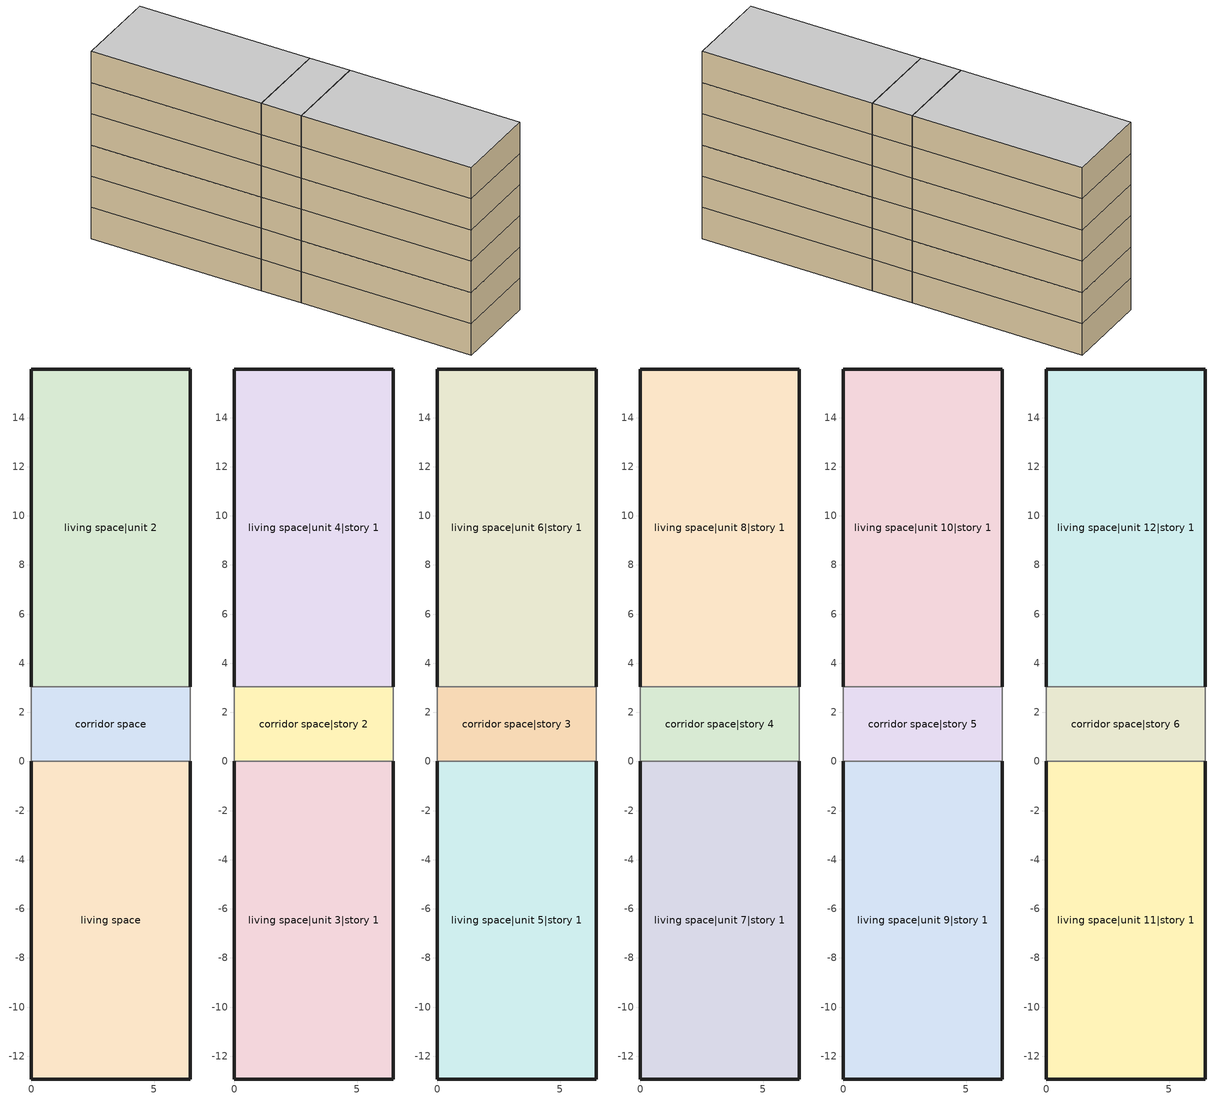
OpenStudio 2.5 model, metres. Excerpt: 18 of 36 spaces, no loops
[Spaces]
living space
 floor foundation: 0,-12.93 0,0 6.47,0 6.47,-12.93 z0
 wall outside: 0,0 0,-12.93 6.47,-12.93 6.47,0 z0:2.44
 wall adiabatic: 6.47,0 0,0 z0:2.44
living space|unit 2
 floor foundation: 0,3.05 0,15.98 6.47,15.98 6.47,3.05 z0
 wall outside: 6.47,3.05 6.47,15.98 0,15.98 0,3.05 z0:2.44
 wall adiabatic: 0,3.05 6.47,3.05 z0:2.44
corridor space
 floor adiabatic: 0,0 0,3.05 6.47,3.05 6.47,0 z0
 wall adiabatic: 0,3.05 0,0 6.47,0 6.47,3.05 0,3.05 z0:2.44
 ceiling adiabatic: 6.47,0 6.47,3.05 0,3.05 0,0 z2.44
living space|unit 3|story 1
 floor to living space: 0,-12.93 0,0 6.47,0 6.47,-12.93 z2.44
 wall outside: 0,0 0,-12.93 6.47,-12.93 6.47,0 z2.44:4.88
 wall adiabatic: 6.47,0 0,0 z2.44:4.88
living space|unit 4|story 1
 floor to living space|unit 2: 0,3.05 0,15.98 6.47,15.98 6.47,3.05 z2.44
 wall outside: 6.47,3.05 6.47,15.98 0,15.98 0,3.05 z2.44:4.88
 wall adiabatic: 0,3.05 6.47,3.05 z2.44:4.88
corridor space|story 2
 floor adiabatic: 0,0 0,3.05 6.47,3.05 6.47,0 z2.44
 wall adiabatic: 6.47,3.05 0,3.05 0,0 6.47,0 6.47,3.05 z2.44:4.88
 ceiling adiabatic: 6.47,0 6.47,3.05 0,3.05 0,0 z4.88
living space|unit 5|story 1
 floor to living space|unit 3|story 1: 0,-12.93 0,0 6.47,0 6.47,-12.93 z4.88
 wall outside: 0,0 0,-12.93 6.47,-12.93 6.47,0 z4.88:7.32
 wall adiabatic: 6.47,0 0,0 z4.88:7.32
living space|unit 6|story 1
 floor to living space|unit 4|story 1: 0,3.05 0,15.98 6.47,15.98 6.47,3.05 z4.88
 wall outside: 6.47,3.05 6.47,15.98 0,15.98 0,3.05 z4.88:7.32
 wall adiabatic: 0,3.05 6.47,3.05 z4.88:7.32
corridor space|story 3
 floor adiabatic: 0,0 0,3.05 6.47,3.05 6.47,0 z4.88
 wall adiabatic: 6.47,3.05 0,3.05 0,0 6.47,0 6.47,3.05 z4.88:7.32
 ceiling adiabatic: 6.47,0 6.47,3.05 0,3.05 0,0 z7.32
living space|unit 7|story 1
 floor to living space|unit 5|story 1: 0,-12.93 0,0 6.47,0 6.47,-12.93 z7.32
 wall outside: 0,0 0,-12.93 6.47,-12.93 6.47,0 z7.32:9.75
 wall adiabatic: 6.47,0 0,0 z7.32:9.75
living space|unit 8|story 1
 floor to living space|unit 6|story 1: 0,3.05 0,15.98 6.47,15.98 6.47,3.05 z7.32
 wall outside: 6.47,3.05 6.47,15.98 0,15.98 0,3.05 z7.32:9.75
 wall adiabatic: 0,3.05 6.47,3.05 z7.32:9.75
corridor space|story 4
 floor adiabatic: 0,0 0,3.05 6.47,3.05 6.47,0 z7.32
 wall adiabatic: 6.47,3.05 0,3.05 0,0 6.47,0 6.47,3.05 z7.32:9.75
 ceiling adiabatic: 6.47,0 6.47,3.05 0,3.05 0,0 z9.75
living space|unit 9|story 1
 floor to living space|unit 7|story 1: 0,-12.93 0,0 6.47,0 6.47,-12.93 z9.75
 wall outside: 0,0 0,-12.93 6.47,-12.93 6.47,0 z9.75:12.19
 wall adiabatic: 6.47,0 0,0 z9.75:12.19
living space|unit 10|story 1
 floor to living space|unit 8|story 1: 0,3.05 0,15.98 6.47,15.98 6.47,3.05 z9.75
 wall outside: 6.47,3.05 6.47,15.98 0,15.98 0,3.05 z9.75:12.19
 wall adiabatic: 0,3.05 6.47,3.05 z9.75:12.19
corridor space|story 5
 floor adiabatic: 0,0 0,3.05 6.47,3.05 6.47,0 z9.75
 wall adiabatic: 6.47,3.05 0,3.05 0,0 6.47,0 6.47,3.05 z9.75:12.19
 ceiling adiabatic: 6.47,0 6.47,3.05 0,3.05 0,0 z12.19
living space|unit 11|story 1
 floor to living space|unit 9|story 1: 0,-12.93 0,0 6.47,0 6.47,-12.93 z12.19
 wall outside: 0,0 0,-12.93 6.47,-12.93 6.47,0 z12.19:14.63
 wall adiabatic: 6.47,0 0,0 z12.19:14.63
 ceiling to living space|unit 13|story 1: 6.47,-12.93 6.47,0 0,0 0,-12.93 z14.63
living space|unit 12|story 1
 floor to living space|unit 10|story 1: 0,3.05 0,15.98 6.47,15.98 6.47,3.05 z12.19
 wall outside: 6.47,3.05 6.47,15.98 0,15.98 0,3.05 z12.19:14.63
 wall adiabatic: 0,3.05 6.47,3.05 z12.19:14.63
 ceiling to living space|unit 14|story 1: 6.47,3.05 6.47,15.98 0,15.98 0,3.05 z14.63
corridor space|story 6
 floor adiabatic: 0,0 0,3.05 6.47,3.05 6.47,0 z12.19
 wall adiabatic: 6.47,3.05 0,3.05 0,0 6.47,0 6.47,3.05 z12.19:14.63
 ceiling adiabatic: 6.47,0 6.47,3.05 0,3.05 0,0 z14.63
[Building]
Building 1: North Axis {deg}=0; Standards Number of Stories=12; Standards Number of Above Ground Stories=12; Standards Building Type=multifamily; Standards Number of Living Units=24
[Site]
Denver Intl Ap_CO_USA: Latitude {deg}=39.83; Longitude {deg}=-104.65; Time Zone {hr}=-7; Elevation {m}=1650
[ClimateZones]
Climate Zone Institution Name 2=Building America; Climate Zone Document Year 2=0; Climate Zone Value 2=Cold
[Site:WaterMainsTemperature]
Calculation Method=Correlation; Annual Average Outdoor Air Temperature {C}=10.8753; Maximum Difference In Monthly Average Outdoor Air Temperatures {deltaC}=23.1524
[Site:GroundTemperature:Deep]
10.8753, 10.8753, 10.8753, 10.8753, 10.8753, 10.8753, 10.8753, 10.8753, 10.8753, 10.8753, 10.8753, 10.8753
[ThermalZone] Use Ideal Air Loads=No
Name | Thermostat
living zone | living zone temperature setpoint
living zone|unit 2 | living zone|unit 2 temperature setpoint
living zone|unit 3 | living zone|unit 3 temperature setpoint
living zone|unit 4 | living zone|unit 4 temperature setpoint
living zone|unit 5 | living zone|unit 5 temperature setpoint
living zone|unit 6 | living zone|unit 6 temperature setpoint
living zone|unit 7 | living zone|unit 7 temperature setpoint
living zone|unit 8 | living zone|unit 8 temperature setpoint
living zone|unit 9 | living zone|unit 9 temperature setpoint
living zone|unit 10 | living zone|unit 10 temperature setpoint
living zone|unit 11 | living zone|unit 11 temperature setpoint
living zone|unit 12 | living zone|unit 12 temperature setpoint
corridor zone
[Sizing:Zone]
corridor zone: Zone Cooling Design Supply Air Temperature Input Method=SupplyAirTemperature; Zone Cooling Design Supply Air Temperature {C}=14; Zone Cooling Design Supply Air Temperature Difference {deltaC}=11.11; Zone Heating Design Supply Air Temperature Input Method=SupplyAirTemperature; Zone Heating Design Supply Air Temperature {C}=40; Zone Heating Design Supply Air Temperature Difference {deltaC}=11.11; Zone Cooling Design Supply Air Humidity Ratio {kg-H2O/kg-air}=0.0085; Zone Heating Design Supply Air Humidity Ratio {kg-H2O/kg-air}=0.008; Cooling Design Air Flow Method=DesignDay; Heating Design Air Flow Method=DesignDay; Account for Dedicated Outdoor Air System=No; Dedicated Outdoor Air System Control Strategy=NeutralSupplyAir; Dedicated Outdoor Air Low Setpoint Temperature for Design {C}=autosize; Dedicated Outdoor Air High Setpoint Temperature for Design {C}=autosize
[Space]
Name | Space Type | Thermal Zone | Building Unit
living space | Space Type 1 | living zone | unit 1
living space|unit 2 | Space Type 1 | living zone|unit 2 | unit 2
living space|unit 3|story 1 | Space Type 1 | living zone|unit 3 | unit 3
living space|unit 4|story 1 | Space Type 1 | living zone|unit 4 | unit 4
living space|unit 5|story 1 | Space Type 1 | living zone|unit 5 | unit 5
living space|unit 6|story 1 | Space Type 1 | living zone|unit 6 | unit 6
living space|unit 7|story 1 | Space Type 1 | living zone|unit 7 | unit 7
living space|unit 8|story 1 | Space Type 1 | living zone|unit 8 | unit 8
living space|unit 9|story 1 | Space Type 1 | living zone|unit 9 | unit 9
living space|unit 10|story 1 | Space Type 1 | living zone|unit 10 | unit 10
living space|unit 11|story 1 | Space Type 1 | living zone|unit 11 | unit 11
living space|unit 12|story 1 | Space Type 1 | living zone|unit 12 | unit 12
corridor space; corridor space|story 2; corridor space|story 3; corridor space|story 4; corridor space|story 5; corridor space|story 6 | Space Type 2 | corridor zone
[SpaceType]
Name | Standards Space Type
Space Type 1 | living
Space Type 2 | corridor
[BuildingUnit] Building Unit Type=Residential
unit 1; unit 2; unit 3; unit 4; unit 5; unit 6; unit 7; unit 8; unit 9; unit 10; unit 11; unit 12; EPWWeatherInfo
[ThermostatSetpoint:DualSetpoint] Heating Setpoint Temperature Schedule=residential heating setpoint; Cooling Setpoint Temperature Schedule=residential cooling setpoint
living zone temperature setpoint; living zone|unit 2 temperature setpoint; living zone|unit 7 temperature setpoint; living zone|unit 6 temperature setpoint; living zone|unit 5 temperature setpoint; living zone|unit 3 temperature setpoint; living zone|unit 4 temperature setpoint; living zone|unit 8 temperature setpoint; living zone|unit 9 temperature setpoint; living zone|unit 10 temperature setpoint; living zone|unit 11 temperature setpoint; living zone|unit 12 temperature setpoint
[Schedule:Ruleset]
Name | Default Day Schedule
residential heating setpoint | Schedule Day 2
residential cooling setpoint | Schedule Day 3
[Schedule:Day]
Schedule Day 2; Schedule Day 3: 24, 0, 0
residential heating setpoint allday1; residential heating setpoint allday2; residential heating setpoint allday3; residential heating setpoint allday4; residential heating setpoint allday5; residential heating setpoint allday6; residential heating setpoint allday7; residential heating setpoint allday8; residential heating setpoint allday9; residential heating setpoint allday10; residential heating setpoint allday11; residential heating setpoint allday12: 1, 0, 21.6667, 2, 0, 21.6667, 3, 0, 21.6667, 4, 0, 21.6667, 5, 0, 21.6667, 6, 0, 21.6667, 7, 0, 21.6667, 8, 0, 21.6667, 9, 0, 21.6667, 10, 0, 21.6667, 11, 0, 21.6667, 12, 0, 21.6667, 13, 0, 21.6667, 14, 0, 21.6667, 15, 0, 21.6667, 16, 0, 21.6667, 17, 0, 21.6667, 18, 0, 21.6667, 19, 0, 21.6667, 20, 0, 21.6667, 21, 0, 21.6667, 22, 0, 21.6667, 23, 0, 21.6667, 24, 0, 21.6667
residential cooling setpoint allday1; residential cooling setpoint allday2; residential cooling setpoint allday3; residential cooling setpoint allday4; residential cooling setpoint allday5; residential cooling setpoint allday6; residential cooling setpoint allday7; residential cooling setpoint allday8; residential cooling setpoint allday9; residential cooling setpoint allday10; residential cooling setpoint allday11; residential cooling setpoint allday12: 1, 0, 24.4444, 2, 0, 24.4444, 3, 0, 24.4444, 4, 0, 24.4444, 5, 0, 24.4444, 6, 0, 24.4444, 7, 0, 24.4444, 8, 0, 24.4444, 9, 0, 24.4444, 10, 0, 24.4444, 11, 0, 24.4444, 12, 0, 24.4444, 13, 0, 24.4444, 14, 0, 24.4444, 15, 0, 24.4444, 16, 0, 24.4444, 17, 0, 24.4444, 18, 0, 24.4444, 19, 0, 24.4444, 20, 0, 24.4444, 21, 0, 24.4444, 22, 0, 24.4444, 23, 0, 24.4444, 24, 0, 24.4444
[Schedule:Rule] Apply Sunday=Yes; Apply Monday=Yes; Apply Tuesday=Yes; Apply Wednesday=Yes; Apply Thursday=Yes; Apply Friday=Yes; Apply Saturday=Yes; Date Specification Type=DateRange; Start Day=1
Name | Schedule Ruleset | Rule Order | Day Schedule | Start Month | End Month | End Day
residential heating setpoint allday ruleset1 | residential heating setpoint | 11 | residential heating setpoint allday1 | 1 | 1 | 31
residential heating setpoint allday ruleset2 | residential heating setpoint | 10 | residential heating setpoint allday2 | 2 | 2 | 28
residential heating setpoint allday ruleset3 | residential heating setpoint | 9 | residential heating setpoint allday3 | 3 | 3 | 31
residential heating setpoint allday ruleset4 | residential heating setpoint | 8 | residential heating setpoint allday4 | 4 | 4 | 30
residential heating setpoint allday ruleset5 | residential heating setpoint | 7 | residential heating setpoint allday5 | 5 | 5 | 31
residential heating setpoint allday ruleset6 | residential heating setpoint | 6 | residential heating setpoint allday6 | 6 | 6 | 30
residential heating setpoint allday ruleset7 | residential heating setpoint | 5 | residential heating setpoint allday7 | 7 | 7 | 31
residential heating setpoint allday ruleset8 | residential heating setpoint | 4 | residential heating setpoint allday8 | 8 | 8 | 31
residential heating setpoint allday ruleset9 | residential heating setpoint | 3 | residential heating setpoint allday9 | 9 | 9 | 30
residential heating setpoint allday ruleset10 | residential heating setpoint | 2 | residential heating setpoint allday10 | 10 | 10 | 31
residential heating setpoint allday ruleset11 | residential heating setpoint | 1 | residential heating setpoint allday11 | 11 | 11 | 30
residential heating setpoint allday ruleset12 | residential heating setpoint | 0 | residential heating setpoint allday12 | 12 | 12 | 31
residential cooling setpoint allday ruleset1 | residential cooling setpoint | 11 | residential cooling setpoint allday1 | 1 | 1 | 31
residential cooling setpoint allday ruleset2 | residential cooling setpoint | 10 | residential cooling setpoint allday2 | 2 | 2 | 28
residential cooling setpoint allday ruleset3 | residential cooling setpoint | 9 | residential cooling setpoint allday3 | 3 | 3 | 31
residential cooling setpoint allday ruleset4 | residential cooling setpoint | 8 | residential cooling setpoint allday4 | 4 | 4 | 30
residential cooling setpoint allday ruleset5 | residential cooling setpoint | 7 | residential cooling setpoint allday5 | 5 | 5 | 31
residential cooling setpoint allday ruleset6 | residential cooling setpoint | 6 | residential cooling setpoint allday6 | 6 | 6 | 30
residential cooling setpoint allday ruleset7 | residential cooling setpoint | 5 | residential cooling setpoint allday7 | 7 | 7 | 31
residential cooling setpoint allday ruleset8 | residential cooling setpoint | 4 | residential cooling setpoint allday8 | 8 | 8 | 31
residential cooling setpoint allday ruleset9 | residential cooling setpoint | 3 | residential cooling setpoint allday9 | 9 | 9 | 30
residential cooling setpoint allday ruleset10 | residential cooling setpoint | 2 | residential cooling setpoint allday10 | 10 | 10 | 31
residential cooling setpoint allday ruleset11 | residential cooling setpoint | 1 | residential cooling setpoint allday11 | 11 | 11 | 30
residential cooling setpoint allday ruleset12 | residential cooling setpoint | 0 | residential cooling setpoint allday12 | 12 | 12 | 31
